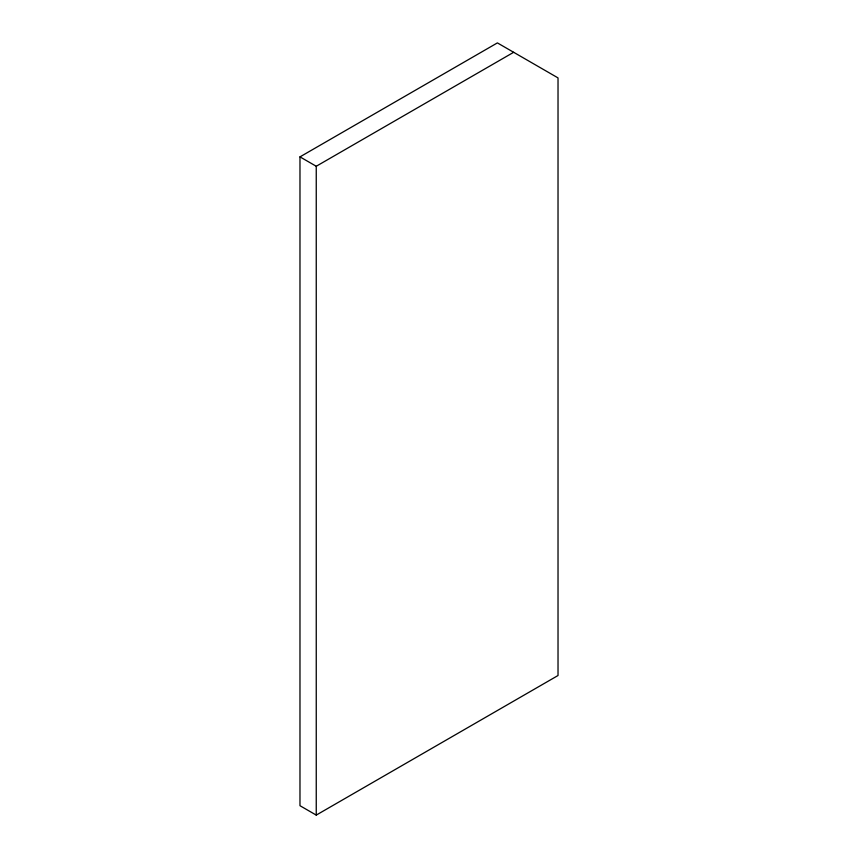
<?xml version="1.0" encoding="UTF-8"?>
<svg xmlns="http://www.w3.org/2000/svg" width="858" height="858" viewBox="0 0 858 858"><rect width="100%" height="100%" fill="white"/><g stroke="black" fill="none" stroke-linecap="round" stroke-linejoin="round"><path stroke-width="1.29" d="M299.978 156.875L497.393 42.9L558.022 77.906L558.022 675.514L316.248 815.1L299.978 805.705L299.978 156.875L316.248 166.259L513.652 52.295M316.248 166.259L316.248 815.1"/></g></svg>
